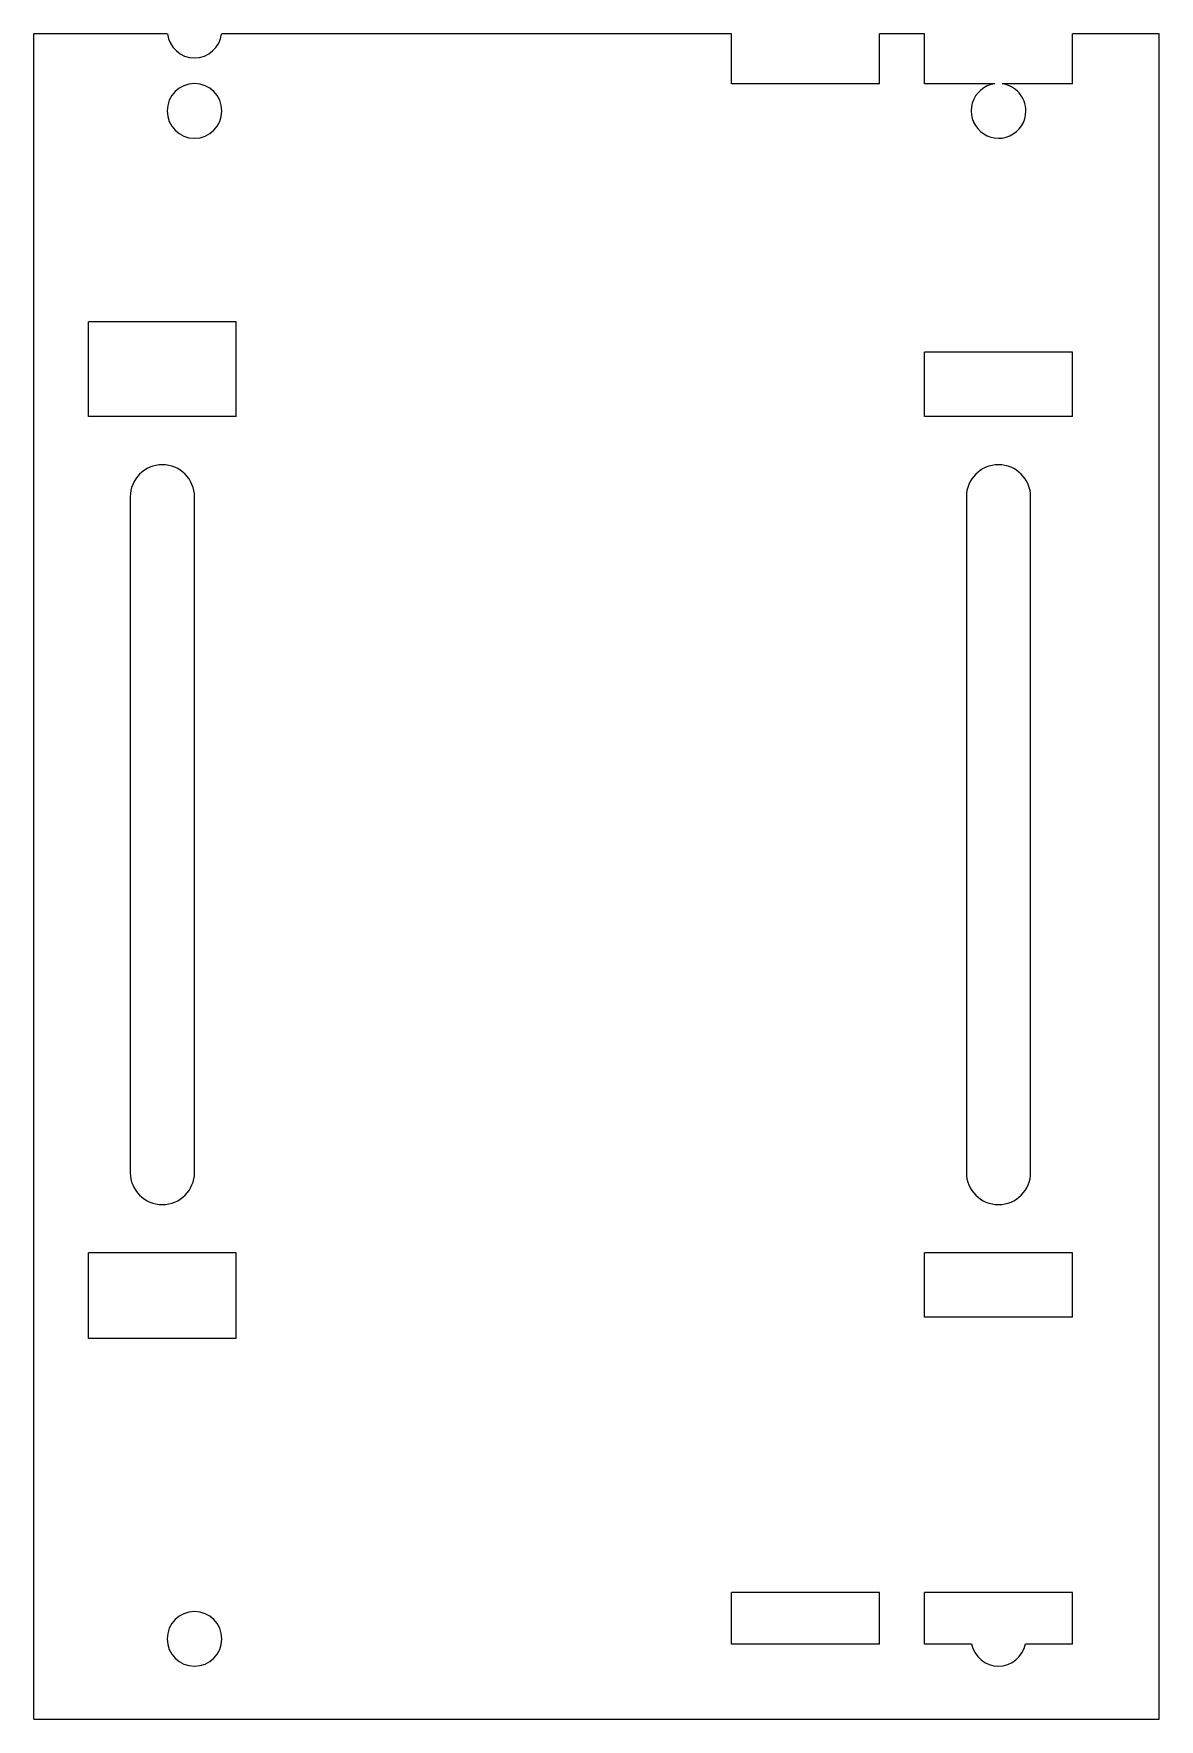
# Model space of a CAD drawing. Header units: millimetres. Extents: x 0 to 70, y 0 to 105.
import ezdxf

# ---------------------------------------------------------------- set-up
doc = ezdxf.new("R2010")
doc.units = ezdxf.units.MM

msp = doc.modelspace()

# ---------------------------------------------------------------- linework, layer by layer
for p, q in [((0, 0, 5), (0, 104.8, 5)), ((70, 0, 5), (70, 104.8, 5)), ((8.31, 104.8, 5), (0, 104.8, 5)), ((43.4, 104.8, 5), (11.69, 104.8, 5)), ((43.4, 101.68, 5), (43.4, 104.8, 5)), ((55.4, 104.8, 5), (52.6, 104.8, 5)), ((52.6, 101.68, 5), (52.6, 104.8, 5)), ((55.4, 101.68, 5), (55.4, 104.8, 5)), ((70, 104.8, 5), (64.6, 104.8, 5)), ((64.6, 101.68, 5), (64.6, 104.8, 5)), ((52.6, 101.68, 5), (43.4, 101.68, 5)), ((59.77, 101.68, 5), (55.4, 101.68, 5)), ((64.6, 101.68, 5), (60.23, 101.68, 5)), ((3.4, 85, 5), (3.4, 86.88, 5)), ((12.6, 86.88, 5), (3.4, 86.88, 5)), ((12.6, 85, 5), (12.6, 86.88, 5)), ((3.4, 83.68, 5), (3.4, 85, 5)), ((12.6, 83.68, 5), (12.6, 85, 5)), ((55.4, 81, 5), (55.4, 85, 5)), ((64.6, 85, 5), (55.4, 85, 5)), ((64.6, 81, 5), (64.6, 85, 5)), ((3.4, 81, 5), (3.4, 83.68, 5)), ((12.6, 81, 5), (12.6, 83.68, 5)), ((12.6, 81, 5), (3.4, 81, 5)), ((64.6, 81, 5), (55.4, 81, 5)), ((6, 76, 5), (6, 34, 5)), ((10, 34, 5), (10, 76, 5)), ((58, 76, 5), (58, 34, 5)), ((62, 34, 5), (62, 76, 5)), ((3.4, 26.88, 5), (3.4, 29, 5)), ((12.6, 29, 5), (3.4, 29, 5)), ((12.6, 26.88, 5), (12.6, 29, 5)), ((55.4, 25, 5), (55.4, 29, 5)), ((64.6, 29, 5), (55.4, 29, 5)), ((64.6, 25, 5), (64.6, 29, 5)), ((3.4, 25, 5), (3.4, 26.88, 5)), ((12.6, 25, 5), (12.6, 26.88, 5)), ((3.4, 23.68, 5), (3.4, 25, 5)), ((12.6, 23.68, 5), (12.6, 25, 5)), ((64.6, 25, 5), (55.4, 25, 5)), ((12.6, 23.68, 5), (3.4, 23.68, 5)), ((43.4, 4.68, 5), (43.4, 7.88, 5)), ((52.6, 7.88, 5), (43.4, 7.88, 5)), ((52.6, 4.68, 5), (52.6, 7.88, 5)), ((55.4, 4.68, 5), (55.4, 7.88, 5)), ((64.6, 7.88, 5), (55.4, 7.88, 5)), ((64.6, 4.68, 5), (64.6, 7.88, 5)), ((52.6, 4.68, 5), (43.4, 4.68, 5)), ((58.33, 4.68, 5), (55.4, 4.68, 5)), ((64.6, 4.68, 5), (61.67, 4.68, 5)), ((0, 0, 5), (70, 0, 5))]:
    msp.add_line(p, q)
for centre, radius, start, end in [((10, 105, 5), 1.7, -173.2437, -90), ((10, 105, 5), 1.7, -90, -6.7563), ((10, 100, 5), 1.7, 0, 180), ((60, 100, 5), 1.7, 97.6313, 228.8156), ((60, 100, 5), 1.7, 41.1844, 82.3687), ((60, 100, 5), 1.7, 0, 41.1844), ((10, 100, 5), 1.7, -180, 0), ((60, 100, 5), 1.7, -131.1844, 0), ((8, 76, 5), 2, 90, 180), ((8, 76, 5), 2, 0, 90), ((60, 76, 5), 2, 90, 180), ((60, 76, 5), 2, 0, 90), ((8, 34, 5), 2, 180, 270), ((8, 34, 5), 2, 270, 360), ((60, 34, 5), 2, 180, 270), ((60, 34, 5), 2, 270, 360), ((10, 5, 5), 1.7, 0, 180), ((10, 5, 5), 1.7, -180, 0), ((60, 5, 5), 1.7, -169.3198, -90), ((60, 5, 5), 1.7, -90, -10.6802)]:
    msp.add_arc(centre, radius, start, end)

doc.saveas('drawing.dxf')
